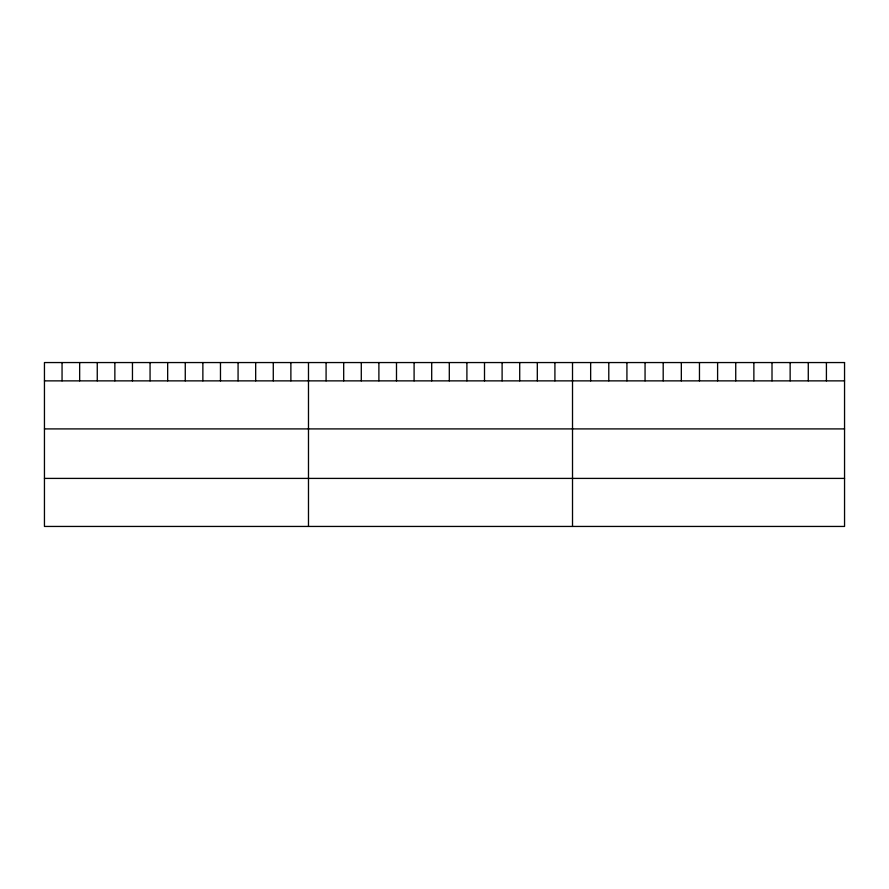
<?xml version="1.0" encoding="UTF-8"?>
<svg xmlns="http://www.w3.org/2000/svg" width="889" height="889" viewBox="0 0 889 889"><rect width="100%" height="100%" fill="white"/><g stroke="black" fill="none" stroke-linecap="round" stroke-linejoin="round"><path stroke-width="1.33" d="M44.45 380.87L844.55 380.87M44.45 428.909L844.55 428.909M44.45 478.404L844.55 478.404M826.414 362.556L826.414 380.87M808.279 362.556L808.279 380.87M790.143 362.556L790.143 380.87M772.008 362.556L772.008 380.87M753.872 362.556L753.872 380.87M735.736 362.556L735.736 380.87M717.601 362.556L717.601 380.87M699.465 362.556L699.465 380.87M681.33 362.556L681.33 380.87M663.194 362.556L663.194 380.87M645.058 362.556L645.058 380.87M626.923 362.556L626.923 380.87M608.787 362.556L608.787 380.87M590.652 362.556L590.652 380.87M572.516 362.556L572.516 526.444M554.914 362.556L554.914 380.87M537.312 362.556L537.312 380.87M519.709 362.556L519.709 380.87M502.107 362.556L502.107 380.87M484.505 362.556L484.505 380.87M466.903 362.556L466.903 380.87M449.301 362.556L449.301 380.87M431.698 362.556L431.698 380.87M414.096 362.556L414.096 380.87M396.494 362.556L396.494 380.87M378.892 362.556L378.892 380.87M361.29 362.556L361.29 380.87M343.687 362.556L343.687 380.87M326.085 362.556L326.085 380.87M308.483 362.556L308.483 526.444M290.881 362.556L290.881 380.87M273.279 362.556L273.279 380.87M255.676 362.556L255.676 380.87M238.074 362.556L238.074 380.87M220.472 362.556L220.472 380.87M202.87 362.556L202.87 380.87M185.268 362.556L185.268 380.87M167.665 362.556L167.665 380.87M150.063 362.556L150.063 380.87M132.461 362.556L132.461 380.87M114.859 362.556L114.859 380.87M97.257 362.556L97.257 380.87M79.654 362.556L79.654 380.87M62.052 362.556L62.052 380.87M844.55 362.556L44.45 362.556L44.45 526.444L844.55 526.444L844.55 362.556"/></g></svg>
